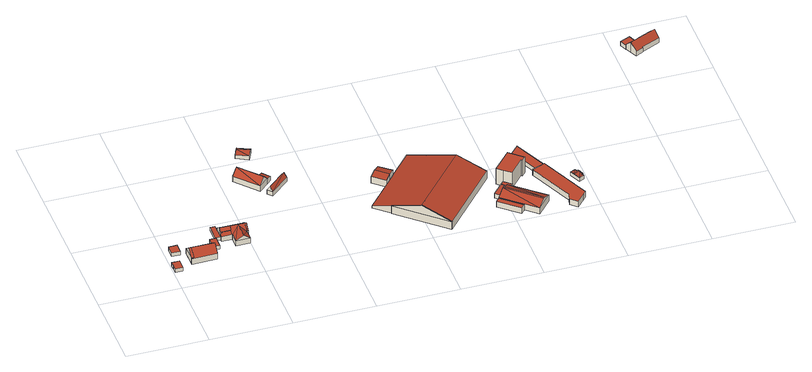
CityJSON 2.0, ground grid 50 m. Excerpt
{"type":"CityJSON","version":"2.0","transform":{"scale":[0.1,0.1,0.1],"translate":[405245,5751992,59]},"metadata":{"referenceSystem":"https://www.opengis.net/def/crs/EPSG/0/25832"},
"CityObjects":{
"building1":{"type":"Building","attributes":{"Gemeindeschluessel":"05515000","Geometrietyp2DReferenz":"3000","function":"31001_2460","roofType":"1000","measuredHeight":2.64},"geometry":[{"type":"Solid","lod":"2","boundaries":[[[[0,1,2,3]],[[4,5,1,0]],[[6,7,5,4]],[[8,9,7,6]],[[10,11,9,8]],[[3,2,11,10]],[[8,6,4,0,3,10]],[[1,5,7,9,11,2]]]],"semantics":{"surfaces":[{"type":"WallSurface"},{"type":"RoofSurface"},{"type":"GroundSurface"}],"values":[[0,0,0,0,0,0,1,2]]}}]},
"building2":{"type":"Building","attributes":{"Gemeindeschluessel":"05515000","Geometrietyp2DReferenz":"3000","function":"31001_2460","roofType":"1000","measuredHeight":2.58},"geometry":[{"type":"Solid","lod":"2","boundaries":[[[[12,13,14,15]],[[16,17,13,12]],[[18,19,17,16]],[[15,14,19,18]],[[16,12,15,18]],[[13,17,19,14]]]],"semantics":{"surfaces":[{"type":"WallSurface"},{"type":"RoofSurface"},{"type":"GroundSurface"}],"values":[[0,0,0,0,1,2]]}}]},
"building3":{"type":"Building","attributes":{"Gemeindeschluessel":"05515000","Geometrietyp2DReferenz":"3000","function":"51009_1610","roofType":"5000","measuredHeight":7.47},"geometry":[{"type":"Solid","lod":"2","boundaries":[[[[20,21,22,23]],[[24,25,21,20]],[[26,27,25,24]],[[28,29,27,26]],[[30,31,29,28]],[[23,22,31,30]],[[32,26,24,20,23,33]],[[28,32,33,30]],[[26,32,28]],[[30,33,23]],[[21,25,27,29,31,22]]]],"semantics":{"surfaces":[{"type":"WallSurface"},{"type":"RoofSurface"},{"type":"GroundSurface"}],"values":[[0,0,0,0,0,0,1,1,0,0,2]]}}]},
"building4":{"type":"Building","attributes":{"Gemeindeschluessel":"05515000","Geometrietyp2DReferenz":"3000","function":"31001_1000","roofType":"3100","measuredHeight":7.85},"address":[{"country":"Germany","locality":"Münster","thoroughfareNumber":"185","thoroughfareName":"Linckensstraße"}],"geometry":[{"type":"Solid","lod":"2","boundaries":[[[[34,35,36,20]],[[37,38,35,34]],[[39,40,38,37]],[[41,42,40,39]],[[43,44,42,41]],[[45,46,44,43]],[[47,48,46,45]],[[49,50,48,47]],[[26,51,50,49]],[[24,52,51,26]],[[20,36,52,24]],[[47,45,43,41,39,49]],[[37,34,20,24,26,49,39]],[[35,38,40,42,44,46,48,50,51,52,36]]]],"semantics":{"surfaces":[{"type":"WallSurface"},{"type":"RoofSurface"},{"type":"GroundSurface"}],"values":[[0,0,0,0,0,0,0,0,0,0,0,1,1,2]]}}]},
"building5":{"type":"Building","attributes":{"Gemeindeschluessel":"05515000","Geometrietyp2DReferenz":"3000","function":"31001_2460","roofType":"1000","measuredHeight":2.58},"geometry":[{"type":"Solid","lod":"2","boundaries":[[[[53,54,55,56]],[[57,58,54,53]],[[59,60,58,57]],[[61,62,60,59]],[[56,55,62,61]],[[59,57,53,56,61]],[[54,58,60,62,55]]]],"semantics":{"surfaces":[{"type":"WallSurface"},{"type":"RoofSurface"},{"type":"GroundSurface"}],"values":[[0,0,0,0,0,1,2]]}}]},
"building6":{"type":"Building","attributes":{"Gemeindeschluessel":"05515000","Geometrietyp2DReferenz":"3000","function":"31001_2460","roofType":"1000","measuredHeight":2.03},"geometry":[{"type":"Solid","lod":"2","boundaries":[[[[63,64,65,66]],[[67,68,64,63]],[[69,70,68,67]],[[71,72,70,69]],[[66,65,72,71]],[[69,67,63,66,71]],[[64,68,70,72,65]]]],"semantics":{"surfaces":[{"type":"WallSurface"},{"type":"RoofSurface"},{"type":"GroundSurface"}],"values":[[0,0,0,0,0,1,2]]}}]},
"building7":{"type":"Building","attributes":{"Gemeindeschluessel":"05515000","Geometrietyp2DReferenz":"3000","function":"51009_1610","roofType":"2100","measuredHeight":4.99},"geometry":[{"type":"Solid","lod":"2","boundaries":[[[[73,74,75,76]],[[77,78,74,73]],[[79,80,78,77]],[[81,82,80,79]],[[83,84,82,81]],[[76,75,84,83]],[[81,79,77,73,76,83]],[[74,78,80,82,84,75]]]],"semantics":{"surfaces":[{"type":"WallSurface"},{"type":"RoofSurface"},{"type":"GroundSurface"}],"values":[[0,0,0,0,0,0,1,2]]}}]},
"building8":{"type":"Building","attributes":{"Gemeindeschluessel":"05515000","Geometrietyp2DReferenz":"3000","function":"31001_1000"},"address":[{"country":"Germany","locality":"Münster","thoroughfareNumber":"187","thoroughfareName":"Linckensstraße"}],"children":["building8-1","building8-2","building8-3"]},
"building8-1":{"type":"BuildingPart","attributes":{"roofType":"3100","measuredHeight":6.54},"parents":["building8"],"geometry":[{"type":"Solid","lod":"2","boundaries":[[[[81,85,86,87]],[[79,88,85,81]],[[77,89,88,79]],[[90,72,89,77]],[[91,92,72,90]],[[93,94,92,91]],[[95,70,94,93]],[[96,97,70,95]],[[91,90,77,79,81,87,98,93]],[[96,95,93,98]],[[86,85,88,89,72,92,94,70,97,99]],[[86,99,98,87]],[[97,96,98,99]]]],"semantics":{"surfaces":[{"type":"WallSurface"},{"type":"RoofSurface"},{"type":"GroundSurface"},{"type":"ClosureSurface"}],"values":[[0,0,0,0,0,0,0,0,1,1,2,3,3]]}}]},
"building8-2":{"type":"BuildingPart","attributes":{"roofType":"3100","measuredHeight":6.55},"parents":["building8"],"geometry":[{"type":"Solid","lod":"2","boundaries":[[[[100,101,102,103]],[[104,105,106,107]],[[108,85,105,104]],[[109,87,86,85,108]],[[110,111,97,96]],[[112,113,111,110]],[[114,115,113,112]],[[116,117,115,114]],[[118,119,117,116]],[[120,121,119,118]],[[103,102,121,120]],[[114,112,110,96,98,116]],[[109,108,104,107,122,100,103,120,118,116,98]],[[101,106,105,85,86,99,97,111,113,115,117,119,121,102]],[[101,100,122,107,106]],[[87,109,98]],[[99,86,87,98]],[[97,99,98,96]]]],"semantics":{"surfaces":[{"type":"WallSurface"},{"type":"RoofSurface"},{"type":"GroundSurface"},{"type":"ClosureSurface"}],"values":[[0,0,0,0,0,0,0,0,0,0,0,1,1,2,3,0,3,3]]}}]},
"building8-3":{"type":"BuildingPart","attributes":{"roofType":"5000","measuredHeight":6.49},"parents":["building8"],"geometry":[{"type":"Solid","lod":"2","boundaries":[[[[107,106,123,124]],[[125,126,101,100]],[[124,123,126,125]],[[122,107,127,100]],[[125,128,124]],[[124,128,127]],[[127,107,124]],[[128,125,100]],[[100,127,128]],[[106,101,126,123]],[[106,107,122,100,101]]]],"semantics":{"surfaces":[{"type":"WallSurface"},{"type":"RoofSurface"},{"type":"GroundSurface"},{"type":"ClosureSurface"}],"values":[[0,0,0,1,0,1,1,1,1,2,3]]}}]},
"building9":{"type":"Building","attributes":{"Gemeindeschluessel":"05515000","Geometrietyp2DReferenz":"3000","function":"51009_1610","roofType":"2100","measuredHeight":5.54},"geometry":[{"type":"Solid","lod":"2","boundaries":[[[[129,130,131,132]],[[133,134,130,129]],[[135,136,134,133]],[[132,131,136,135]],[[133,129,132,135]],[[130,134,136,131]]]],"semantics":{"surfaces":[{"type":"WallSurface"},{"type":"RoofSurface"},{"type":"GroundSurface"}],"values":[[0,0,0,0,1,2]]}}]},
"building10":{"type":"Building","attributes":{"Gemeindeschluessel":"05515000","Geometrietyp2DReferenz":"3000","function":"31001_1000"},"address":[{"country":"Germany","locality":"Münster","thoroughfareNumber":"60","thoroughfareName":"Hünenburg"}],"children":["building10-1","building10-2"]},
"building10-1":{"type":"BuildingPart","attributes":{"roofType":"2100","measuredHeight":3.71},"parents":["building10"],"geometry":[{"type":"Solid","lod":"2","boundaries":[[[[137,138,139,140]],[[141,142,138,137]],[[143,144,142,141]],[[141,137,140,143]],[[138,142,144,139]],[[144,143,140,139]]]],"semantics":{"surfaces":[{"type":"WallSurface"},{"type":"RoofSurface"},{"type":"GroundSurface"},{"type":"ClosureSurface"}],"values":[[0,0,0,1,2,3]]}}]},
"building10-2":{"type":"BuildingPart","attributes":{"roofType":"3100","measuredHeight":7.8},"parents":["building10"],"geometry":[{"type":"Solid","lod":"2","boundaries":[[[[145,146,147,148]],[[140,139,146,145]],[[149,150,144,143]],[[148,147,150,149]],[[149,151,152]],[[152,148,149]],[[151,143,140,145]],[[145,152,151]],[[152,145,148]],[[151,149,143]],[[146,139,144,150,147]],[[144,139,140,143]]]],"semantics":{"surfaces":[{"type":"WallSurface"},{"type":"RoofSurface"},{"type":"GroundSurface"},{"type":"ClosureSurface"}],"values":[[0,0,0,0,1,1,1,1,0,0,2,3]]}}]},
"building11":{"type":"Building","attributes":{"Gemeindeschluessel":"05515000","Geometrietyp2DReferenz":"3000","function":"31001_1000","roofType":"3100","measuredHeight":5.7},"geometry":[{"type":"Solid","lod":"2","boundaries":[[[[153,154,155,156]],[[157,158,154,153]],[[159,160,158,157]],[[156,155,160,159]],[[153,161,157]],[[159,162,156]],[[162,161,153]],[[153,156,162]],[[159,157,161]],[[161,162,159]],[[154,158,160,155]]]],"semantics":{"surfaces":[{"type":"WallSurface"},{"type":"RoofSurface"},{"type":"GroundSurface"}],"values":[[0,0,0,0,0,0,1,1,1,1,2]]}}]},
"building12":{"type":"Building","attributes":{"Gemeindeschluessel":"05515000","Geometrietyp2DReferenz":"3000","function":"51009_1610","roofType":"3100","measuredHeight":3.7},"geometry":[{"type":"Solid","lod":"2","boundaries":[[[[163,164,165,166]],[[167,168,164,163]],[[169,170,168,167]],[[166,165,170,169]],[[163,171,167]],[[169,172,166]],[[171,163,166]],[[166,172,171]],[[167,171,172]],[[172,169,167]],[[164,168,170,165]]]],"semantics":{"surfaces":[{"type":"WallSurface"},{"type":"RoofSurface"},{"type":"GroundSurface"}],"values":[[0,0,0,0,0,0,1,1,1,1,2]]}}]},
"building13":{"type":"Building","attributes":{"Gemeindeschluessel":"05515000","Geometrietyp2DReferenz":"3000","function":"31001_3211"},"address":[{"country":"Germany","locality":"Münster","thoroughfareNumber":"50","thoroughfareName":"Hünenburg"}],"children":["building13-1","building13-2","building13-3"]},
"building13-1":{"type":"BuildingPart","attributes":{"roofType":"3100","measuredHeight":11.33},"parents":["building13"],"geometry":[{"type":"Solid","lod":"2","boundaries":[[[[173,174,175,176]],[[177,178,174,173]],[[179,180,181,182]],[[183,184,180,179]],[[185,186,184,183]],[[187,188,186,185]],[[189,190,188,187]],[[191,192,190,189]],[[193,194,192,191]],[[187,185,183,179,182,195,177,173,176,196,197,189]],[[198,193,191,189,197]],[[175,174,178,199,181,180,184,186,188,190,192,194,200]],[[175,200,201,176]],[[201,197,196,176]],[[182,181,199,195]],[[195,199,178,177]],[[193,198,201,200,194]],[[198,197,201]]]],"semantics":{"surfaces":[{"type":"WallSurface"},{"type":"RoofSurface"},{"type":"GroundSurface"},{"type":"ClosureSurface"}],"values":[[0,0,0,0,0,0,0,0,0,1,1,2,3,3,3,3,3,3]]}}]},
"building13-2":{"type":"BuildingPart","attributes":{"roofType":"3100","measuredHeight":11.46},"parents":["building13"],"geometry":[{"type":"Solid","lod":"2","boundaries":[[[[176,175,202,203]],[[204,205,194,193]],[[203,202,205,204]],[[204,206,203]],[[206,207,196,176]],[[176,203,206]],[[204,193,207]],[[207,206,204]],[[175,200,194,205,202]],[[175,176,201,200]],[[194,200,201,198,193]],[[207,193,198,197,196]],[[196,197,201,176]],[[197,198,201]]]],"semantics":{"surfaces":[{"type":"WallSurface"},{"type":"RoofSurface"},{"type":"GroundSurface"},{"type":"ClosureSurface"}],"values":[[0,0,0,0,1,1,1,1,2,3,3,0,3,3]]}}]},
"building13-3":{"type":"BuildingPart","attributes":{"roofType":"3100","measuredHeight":5.83},"parents":["building13"],"geometry":[{"type":"Solid","lod":"2","boundaries":[[[[208,209,178,177,210]],[[211,212,209,208]],[[213,214,212,211]],[[215,180,214,213]],[[216,182,181,180,215]],[[208,210,217,211]],[[216,215,213,211,217]],[[199,178,209,212,214,180,181]],[[182,216,217,195]],[[181,182,195,199]],[[177,195,217,210]],[[178,199,195,177]]]],"semantics":{"surfaces":[{"type":"WallSurface"},{"type":"RoofSurface"},{"type":"GroundSurface"},{"type":"ClosureSurface"}],"values":[[0,0,0,0,0,1,1,2,0,3,0,3]]}}]},
"building14":{"type":"Building","attributes":{"Gemeindeschluessel":"05515000","Geometrietyp2DReferenz":"3000","function":"51009_1610","roofType":"1000","measuredHeight":3.78},"geometry":[{"type":"Solid","lod":"2","boundaries":[[[[218,219,220,221]],[[222,223,219,218]],[[224,225,223,222]],[[221,220,225,224]],[[222,218,221,224]],[[219,223,225,220]]]],"semantics":{"surfaces":[{"type":"WallSurface"},{"type":"RoofSurface"},{"type":"GroundSurface"}],"values":[[0,0,0,0,1,2]]}}]},
"building15":{"type":"Building","attributes":{"Gemeindeschluessel":"05515000","Geometrietyp2DReferenz":"3000","function":"31001_1000"},"address":[{"country":"Germany","locality":"Münster","thoroughfareNumber":"46","thoroughfareName":"Hünenburg"}],"children":["building15-1","building15-2","building15-3"]},
"building15-1":{"type":"BuildingPart","attributes":{"roofType":"1000","measuredHeight":3.21},"parents":["building15"],"geometry":[{"type":"Solid","lod":"2","boundaries":[[[[226,227,228,229]],[[230,231,227,226]],[[229,228,232,233]],[[234,230,226,229,233]],[[227,231,235,232,228]],[[232,235,234,233]],[[231,230,234,235]]]],"semantics":{"surfaces":[{"type":"WallSurface"},{"type":"RoofSurface"},{"type":"GroundSurface"},{"type":"ClosureSurface"}],"values":[[0,0,0,1,2,3,3]]}}]},
"building15-2":{"type":"BuildingPart","attributes":{"roofType":"1000","measuredHeight":3.19},"parents":["building15"],"geometry":[{"type":"Solid","lod":"2","boundaries":[[[[236,237,238,239]],[[233,232,237,236]],[[233,236,239,234]],[[237,232,235,238]],[[232,233,234,235]],[[235,234,239,238]]]],"semantics":{"surfaces":[{"type":"WallSurface"},{"type":"RoofSurface"},{"type":"GroundSurface"},{"type":"ClosureSurface"}],"values":[[0,0,1,2,3,3]]}}]},
"building15-3":{"type":"BuildingPart","attributes":{"roofType":"9999","measuredHeight":6.92},"parents":["building15"],"geometry":[{"type":"Solid","lod":"2","boundaries":[[[[240,241,242,243]],[[243,242,244,245]],[[243,246,247]],[[247,240,243]],[[240,247,248,249]],[[250,245,249]],[[249,248,250]],[[245,250,246,243]],[[247,246,250,248]],[[241,238,235,231,244,242]],[[241,240,249,234,239,238]],[[235,238,239,234]],[[231,230,234,249,245,244]],[[234,230,231,235]]]],"semantics":{"surfaces":[{"type":"WallSurface"},{"type":"RoofSurface"},{"type":"GroundSurface"},{"type":"ClosureSurface"}],"values":[[0,0,1,1,0,1,1,0,1,2,0,3,0,3]]}}]},
"building16":{"type":"Building","attributes":{"Gemeindeschluessel":"05515000","Geometrietyp2DReferenz":"3000","function":"31001_1000","roofType":"1000","measuredHeight":11.05},"address":[{"country":"Germany","locality":"Münster","thoroughfareNumber":"46a","thoroughfareName":"Hünenburg"}],"geometry":[{"type":"Solid","lod":"2","boundaries":[[[[251,252,253,254]],[[255,256,252,251]],[[257,258,256,255]],[[259,260,258,257]],[[261,262,260,259]],[[263,264,262,261]],[[254,253,264,263]],[[261,259,257,255,251,254,263]],[[252,256,258,260,262,264,253]]]],"semantics":{"surfaces":[{"type":"WallSurface"},{"type":"RoofSurface"},{"type":"GroundSurface"}],"values":[[0,0,0,0,0,0,0,1,2]]}}]},
"building17":{"type":"Building","attributes":{"Gemeindeschluessel":"05515000","Geometrietyp2DReferenz":"3000","function":"31001_2000","roofType":"1000","measuredHeight":2.93},"geometry":[{"type":"Solid","lod":"2","boundaries":[[[[265,266,267,268]],[[269,270,266,265]],[[271,272,270,269]],[[273,274,272,271]],[[268,267,274,273]],[[271,269,265,268,273]],[[266,270,272,274,267]]]],"semantics":{"surfaces":[{"type":"WallSurface"},{"type":"RoofSurface"},{"type":"GroundSurface"}],"values":[[0,0,0,0,0,1,2]]}}]},
"building18":{"type":"Building","attributes":{"Gemeindeschluessel":"05515000","Geometrietyp2DReferenz":"3000","function":"31001_2000","roofType":"1000","measuredHeight":3.94},"geometry":[{"type":"Solid","lod":"2","boundaries":[[[[275,276,277,278]],[[279,280,276,275]],[[281,274,280,279]],[[282,272,274,281]],[[283,284,272,282]],[[285,286,284,283]],[[287,288,286,285]],[[289,290,288,287]],[[291,292,290,289]],[[293,294,292,291]],[[278,277,294,293]],[[291,289,287,285,283,282,281,279,275,278,293]],[[276,280,274,272,284,286,288,290,292,294,277]]]],"semantics":{"surfaces":[{"type":"WallSurface"},{"type":"RoofSurface"},{"type":"GroundSurface"}],"values":[[0,0,0,0,0,0,0,0,0,0,0,1,2]]}}]},
"building19":{"type":"Building","attributes":{"Gemeindeschluessel":"05515000","Geometrietyp2DReferenz":"3000","function":"31001_3200","roofType":"5000","measuredHeight":3.26},"geometry":[{"type":"Solid","lod":"2","boundaries":[[[[295,296,297,298]],[[299,300,296,295]],[[301,302,300,299]],[[303,304,302,301]],[[305,306,304,303]],[[307,308,306,305]],[[309,310,308,307]],[[298,297,310,309]],[[311,303,301]],[[312,311,301]],[[312,301,299]],[[299,295,312]],[[311,307,305]],[[298,309,307]],[[298,307,311]],[[311,312,298]],[[298,312,295]],[[303,311,305]],[[296,300,302,304,306,308,310,297]]]],"semantics":{"surfaces":[{"type":"WallSurface"},{"type":"RoofSurface"},{"type":"GroundSurface"}],"values":[[0,0,0,0,0,0,0,0,1,1,1,1,1,1,1,1,0,0,2]]}}]},
"building20":{"type":"Building","attributes":{"Gemeindeschluessel":"05515000","Geometrietyp2DReferenz":"3000","function":"51009_1610","roofType":"1000","measuredHeight":2.81},"geometry":[{"type":"Solid","lod":"2","boundaries":[[[[313,314,315,316]],[[317,318,314,313]],[[319,320,318,317]],[[321,322,320,319]],[[323,324,322,321]],[[316,315,324,323]],[[321,319,317,313,316,323]],[[314,318,320,322,324,315]]]],"semantics":{"surfaces":[{"type":"WallSurface"},{"type":"RoofSurface"},{"type":"GroundSurface"}],"values":[[0,0,0,0,0,0,1,2]]}}]},
"building21":{"type":"Building","attributes":{"Gemeindeschluessel":"05515000","Geometrietyp2DReferenz":"3000","function":"31001_1000","roofType":"3100","measuredHeight":7.11},"address":[{"country":"Germany","locality":"Münster","thoroughfareNumber":"70","thoroughfareName":"Hünenburg"}],"geometry":[{"type":"Solid","lod":"2","boundaries":[[[[325,326,327,328]],[[329,330,326,325]],[[331,332,330,329]],[[333,334,332,331]],[[335,336,334,333]],[[337,338,336,335]],[[339,340,338,337]],[[341,342,340,339]],[[343,344,342,341]],[[345,346,344,343]],[[328,327,346,345]],[[339,337,335,333,331,341]],[[329,325,328,345,343,341,331]],[[326,330,332,334,336,338,340,342,344,346,327]]]],"semantics":{"surfaces":[{"type":"WallSurface"},{"type":"RoofSurface"},{"type":"GroundSurface"}],"values":[[0,0,0,0,0,0,0,0,0,0,0,1,1,2]]}}]}
},
"vertices":[
[4,177,40],[4,177,14],[6,177,14],[6,177,40],[4,207,40],[4,207,14],[52,207,40],[52,207,14],[52,144,40],[52,144,14],[7,144,40],[7,144,14],
[82,348,41],[82,348,16],[30,347,16],[30,347,41],[82,287,41],[82,287,16],[30,286,41],[30,286,16],
[147,289,52],[147,289,17],[117,289,17],[117,289,52],[147,254,80],[147,254,17],[133,254,80],[133,254,17],[133,192,55],[133,192,17],[118,192,55],[118,192,17],[133,239,91],[117,239,91],
[272,290,52],[272,290,13],[147,289,13],[272,270,68],[272,270,13],[272,239,92],[272,239,13],[272,189,52],[272,189,13],[118,188,52],[118,188,13],[118,192,56],[118,192,13],[133,192,56],[133,192,13],[133,239,92],[133,239,13],[133,254,13],[147,254,13],
[312,340,42],[312,340,16],[272,340,16],[272,340,42],[312,270,42],[312,270,16],[272,270,42],[272,270,16],[272,290,42],[272,290,16],
[311,451,37],[311,451,16],[312,348,16],[312,348,37],[341,451,37],[341,451,16],[342,410,37],[342,410,16],[342,348,37],[342,348,16],
[342,348,64],[342,348,17],[342,330,17],[342,330,50],[351,348,64],[351,348,17],[351,353,67],[351,353,17],[405,353,67],[405,353,17],[406,331,50],[406,331,17],
[405,353,16],[406,353,16],[406,353,67],[351,353,16],[351,348,16],[342,348,63],[342,353,67],[342,353,16],[342,372,82],[342,372,16],[342,410,54],[405,410,54],[405,410,16],[405,372,82],[405,372,16],
[494,330,53],[494,330,16],[494,335,16],[494,335,56],[406,331,53],[406,331,16],[406,330,16],[406,330,53],[405,353,69],[406,353,69],[405,412,53],[405,412,16],[494,413,53],[494,413,16],[504,413,52],[504,413,16],[504,372,82],[504,372,16],[504,363,75],[504,363,16],[494,363,75],[494,363,16],[461,330,53],
[406,265,16],[406,265,53],[494,266,53],[494,266,16],[453,371,81],[454,265,81],
[504,335,51],[504,335,18],[504,363,18],[504,363,73],[494,335,51],[494,335,18],[494,363,73],[494,363,18],
[743,828,45],[743,828,14],[717,804,14],[717,804,51],[782,782,45],[782,782,14],[757,759,51],[757,759,14],
[636,895,51],[636,895,14],[576,842,14],[576,842,51],[697,706,51],[697,706,14],[727,733,92],[606,869,92],
[842,779,42],[842,779,12],[725,674,12],[725,674,42],[869,749,42],[869,749,12],[751,644,42],[751,644,12],[855,764,69],[738,659,69],
[757,1063,41],[757,1063,14],[682,1098,14],[682,1098,41],[728,1002,41],[728,1002,14],[654,1037,41],[654,1037,14],[746,1041,51],[672,1076,51],
[1252,369,25],[1252,369,10],[1344,289,10],[1344,289,64],[1390,528,25],[1390,528,10],[1454,605,24],[1454,605,10],[1456,603,10],[1456,603,25],[1585,754,24],[1585,754,10],[1678,672,64],[1678,672,10],[1676,670,64],[1676,670,10],[1816,547,124],[1816,547,10],[1958,422,64],[1958,422,10],[1626,42,64],[1626,42,10],[1423,565,25],[1354,280,68],[1484,166,124],[1625,42,64],[1423,565,10],[1484,166,10],[1484,166,64],
[1341,285,10],[1341,285,64],[1622,38,64],[1622,38,10],[1481,162,125],[1485,165,125],
[1320,589,58],[1320,589,10],[1390,528,58],[1353,627,69],[1353,627,10],[1385,664,58],[1385,664,10],[1454,605,58],[1456,603,58],[1423,565,69],
[2067,77,52],[2067,77,14],[1948,181,14],[1948,181,52],[2044,51,52],[2044,51,14],[1925,155,52],[1925,155,14],
[2064,288,47],[2064,288,15],[2021,325,15],[2021,325,47],[2046,267,47],[2046,267,15],[2003,305,15],[2003,305,47],[2033,278,47],[2033,278,15],
[1939,234,47],[1939,234,15],[1971,207,15],[1971,207,47],
[1948,181,57],[1948,181,15],[2140,13,15],[2140,13,57],[2225,111,15],[2225,111,57],[2179,58,84],[1987,225,84],[1994,234,84],[2033,278,57],[2186,67,84],
[1989,354,127],[1989,354,16],[2021,325,16],[2021,325,127],[2095,475,127],[2095,475,16],[2176,403,127],[2176,403,16],[2154,378,127],[2154,378,16],[2148,384,127],[2148,384,16],[2064,288,127],[2064,288,16],
[2126,534,45],[2126,534,16],[2195,468,16],[2195,468,45],[2198,614,45],[2198,614,16],[2292,402,45],[2292,402,16],[2236,378,45],[2236,378,16],
[2214,370,55],[2214,370,16],[2212,369,16],[2212,369,55],[2215,368,55],[2215,368,16],[2236,378,55],[2292,402,55],[2434,81,55],[2434,81,16],[2415,59,55],[2415,59,16],[2367,5,55],[2367,5,16],[2325,43,55],[2325,43,16],[2326,44,55],[2326,44,16],[2336,86,55],[2336,86,16],
[2414,301,38],[2414,301,13],[2445,231,13],[2445,231,38],[2447,316,38],[2447,316,13],[2454,300,38],[2454,300,13],[2460,303,38],[2460,303,13],[2477,265,38],[2477,265,13],[2471,262,38],[2471,262,13],[2478,246,38],[2478,246,13],[2468,284,46],[2429,266,46],
[3060,1359,37],[3060,1359,9],[3079,1315,9],[3079,1315,37],[3121,1386,37],[3121,1386,9],[3142,1339,37],[3142,1339,9],[3128,1333,37],[3128,1333,9],[3127,1336,37],[3127,1336,9],
[3192,1362,45],[3192,1362,11],[3128,1333,11],[3128,1333,45],[3245,1385,45],[3245,1385,11],[3261,1350,82],[3261,1350,11],[3276,1314,45],[3276,1314,11],[3159,1262,45],[3159,1262,11],[3161,1258,41],[3161,1258,11],[3114,1237,41],[3114,1237,11],[3096,1277,82],[3096,1277,11],[3079,1315,42],[3079,1315,11],[3127,1336,42],[3127,1336,11]
]}
